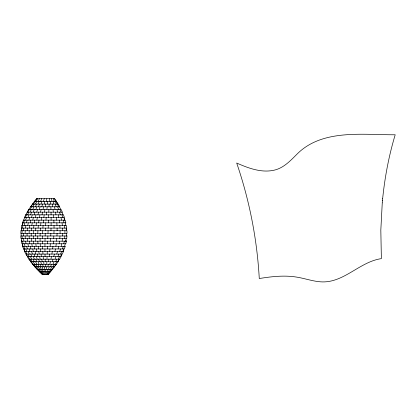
<?xml version="1.0" encoding="UTF-8"?>
<svg xmlns="http://www.w3.org/2000/svg" width="416" height="416" viewBox="0 0 416 416"><rect width="100%" height="100%" fill="white"/><g stroke="black" fill="none" stroke-linecap="round" stroke-linejoin="round"><path stroke-width="0.62" d="M31.2 235.971L31.205 233.355M60.07 233.355L60.086 230.734M44.954 246.366L44.975 243.781M51.08 225.467L51.111 222.82M35.495 235.971L35.526 233.355M42.51 238.581L42.552 235.971M45.011 241.186L45.063 238.581M40.092 235.971L40.16 233.355M50.965 230.734L51.033 228.103M53.95 233.355L54.018 230.734M66.336 235.971L66.42 233.355M45.141 235.971L45.23 233.355M62.66 235.971L62.754 233.355M46.389 274.331L46.483 271.825M46.582 269.313L46.68 266.796M46.774 264.269L46.873 261.732M46.972 259.189L47.07 256.641M47.169 254.082L47.268 251.519M47.367 248.945L47.471 246.366M47.57 243.781L47.668 241.186M47.772 238.581L47.871 235.971M47.975 233.355L48.079 230.734M48.178 228.103L48.282 225.467M48.386 222.82L48.49 220.168M48.594 217.506L48.698 214.838M48.802 212.165L48.906 209.482M49.015 206.794L49.119 204.095M49.228 201.391L49.332 198.676M29.115 233.355L29.219 230.734M33.337 233.355L33.441 230.734M50.773 235.971L50.877 233.355M56.966 235.971L57.075 233.355M37.799 233.355L37.913 230.734M42.635 233.355L42.749 230.734M25.106 233.355L25.225 230.734M45.344 230.734L45.474 228.103M22.006 233.355L22.152 230.734M50.497 241.186L50.643 238.581M53.69 238.581L53.841 235.971M40.274 230.734L40.44 228.103M45.62 225.467L45.786 222.82M35.641 230.734L35.828 228.103M42.895 228.103L43.082 225.467M50.138 246.366L50.326 243.781M59.779 238.581L59.972 235.971M45.973 220.168L46.176 217.506M31.309 230.734L31.517 228.103M64.626 238.581L64.844 235.971M49.707 251.519L49.936 248.945M382.257 202.904L380.822 230.11L381.373 258.627C359.356 261.789 343.559 283.566 320.476 281.819C312.567 281.211 305.037 278.502 297.242 277.202C284.648 275.049 271.778 276.51 259.272 278.533C257.088 239.242 249.454 200.257 236.683 163.036C248.862 168.386 262.735 173.612 276.099 169.671C284.565 167.014 290.774 160.368 296.873 154.284C322.119 128.669 362.747 135.008 395.2 134.768C388.929 155.568 384.842 177.008 382.663 198.614M27.17 230.734L27.409 228.103M38.09 228.103L38.329 225.467M46.4 214.838L46.639 212.165M53.258 243.781L53.492 241.186M56.555 241.186L56.794 238.581M43.3 222.82L43.555 220.168M40.659 225.467L40.924 222.82M46.899 209.482L47.18 206.794M49.192 256.641L49.457 254.082M23.514 230.734L23.8 228.103M33.639 228.103L33.925 225.467M47.476 204.095L47.788 201.391M43.846 217.506L44.174 214.838M48.599 261.732L48.906 259.189M62.135 241.186L62.452 238.581M52.655 248.945L52.978 246.366M21.263 230.734L21.596 228.103M29.442 228.103L29.78 225.467M36.088 225.467L36.431 222.82M21.611 229.154L21.752 228.103M47.928 266.796L48.272 264.269M41.236 220.168L41.605 217.506M38.636 222.82L39.005 220.168M65.749 241.186L66.113 238.581M65.915 241.186L66.061 240.141M55.879 246.366L56.254 243.781M59.129 243.781L59.498 241.186M44.533 212.165L44.928 209.482M25.49 228.103L25.896 225.467M47.174 271.825L47.559 269.313M31.824 225.467L32.24 222.82M51.891 254.082L52.296 251.519M45.36 206.794L45.822 204.095M42.021 214.838L42.484 212.165M34.304 222.82L34.767 220.168M22.464 228.103L22.937 225.467M63.809 243.781L64.282 241.186M36.852 220.168L37.346 217.506M39.437 217.506L39.936 214.838M27.778 225.467L28.278 222.82M50.95 259.189L51.438 256.641M54.938 251.519L55.442 248.945M46.327 201.391L46.862 198.676M61.168 246.366L61.708 243.781M43.004 209.482L43.571 206.794M30.233 222.82L30.8 220.168M58.12 248.945L58.672 246.366M24.242 225.467L24.84 222.82M49.842 264.269L50.419 261.732M32.755 220.168L33.374 217.506M40.498 212.165L41.122 209.482M35.324 217.506L35.968 214.838M37.918 214.838L38.568 212.165M44.184 204.095L44.85 201.391M53.732 256.641L54.371 254.082M64.6 246.366L65.244 243.781M22.1 225.467L22.776 222.82M26.442 222.82L27.134 220.168M48.563 269.313L49.223 266.796M22.422 224.936L22.989 222.82M41.813 206.794L42.567 204.095M28.902 220.168L29.661 217.506M56.753 254.082L57.481 251.519M62.473 248.945L63.206 246.366M59.758 251.519L60.518 248.945M47.117 274.331L47.861 271.825M31.481 217.506L32.282 214.838M39.296 209.482L40.102 206.794M52.26 261.732L53.03 259.189M23.582 222.82L24.388 220.168M34.091 214.838L34.913 212.165M36.707 212.165L37.534 209.482M43.384 201.391L44.262 198.676M25.589 220.168L26.494 217.506M40.981 204.095L41.938 201.391M50.528 266.796L51.428 264.269M55.026 259.189L55.931 256.641M62.884 251.519L63.809 248.945M27.966 217.506L28.938 214.838M63.024 251.519L63.965 248.945M38.449 206.794L39.452 204.095M30.54 214.838L31.554 212.165M35.838 209.482L36.863 206.794M33.192 212.165L34.221 209.482M23.629 220.168L24.648 217.506M57.902 256.641L58.885 254.082M60.622 254.082L61.615 251.519M48.526 271.825L49.561 269.313M25.36 217.506L26.494 214.838M52.941 264.269L54.028 261.732M40.544 201.391L41.73 198.676M27.555 214.838L28.772 212.165M37.991 204.095L39.224 201.391M35.365 206.794L36.624 204.095M30.051 212.165L31.309 209.482M32.698 209.482L33.966 206.794M55.604 261.732L56.81 259.189M60.601 256.641L61.812 254.082M60.96 256.131L61.942 254.082M58.256 259.189L59.504 256.641M50.497 269.313L51.761 266.796M25.849 214.838L27.217 212.165M27.799 212.165L29.266 209.482M37.996 201.391L39.484 198.676M35.365 204.095L36.889 201.391M52.858 266.796L54.283 264.269M30.144 209.482L31.668 206.794M32.708 206.794L34.252 204.095M49.14 271.825L47.694 274.331L48.402 273.302M57.751 261.732L59.244 259.189M55.375 264.269L56.878 261.732M57.834 261.732L59.348 259.189M28.761 209.482L34.424 201.391L56.503 201.391L54.673 198.676L36.66 198.676M49.665 271.825L51.319 269.313M30.898 206.794L32.698 204.095M35.937 201.391L37.762 198.676M33.348 204.095L35.178 201.391M51.974 269.313L53.737 266.796M54.335 266.796L56.113 264.269M54.376 266.796L56.176 264.269M32.854 204.095L33.556 203.195M34.663 201.391L36.79 198.676L34.512 201.391M48.064 274.331L50.081 271.825M47.96 274.331L49.993 271.825M50.352 271.825L52.416 269.313M50.341 271.825L52.432 269.313M32.365 204.095L58.188 204.095L59.727 206.794L30.456 206.794M39.546 271.825L50.45 271.825L48.168 274.331L42.167 274.331L37.102 269.313M40.513 272.246L42.624 274.331M42.208 274.331L37.253 269.313M37.794 269.313L39.988 271.825M40.373 271.825L42.531 274.331M35.188 266.796L37.362 269.313M32.843 264.269L34.96 266.796M32.739 264.269L34.835 266.796M36.488 266.796L38.36 269.313M33.878 264.269L35.755 266.796M39.021 269.313L40.841 271.825M31.34 261.732L33.181 264.269M41.366 271.825L43.108 274.331M29.146 259.189L30.909 261.732M29.063 259.189L30.815 261.732M33.171 261.732L34.757 264.269M35.766 264.269L37.331 266.796M30.576 259.189L32.146 261.732M56.28 201.391L57.928 204.095M38.23 266.796L39.738 269.313M56.378 201.391L57.99 204.095M28.153 256.641L29.661 259.189M54.35 198.676L55.936 201.391M40.492 269.313L41.928 271.825M26.151 254.082L27.56 256.641M26.083 254.082L27.487 256.641M42.52 271.825L43.852 274.331M33.025 259.189L34.33 261.732M30.425 256.641L31.725 259.189M35.558 261.732L36.837 264.269M59.462 206.794L60.793 209.482M57.398 204.095L58.724 206.794M27.898 254.082L29.162 256.641M37.934 264.269L39.166 266.796M25.626 251.519L26.806 254.082M55.234 201.391L56.472 204.095M40.128 266.796L41.278 269.313M42.094 269.313L43.144 271.825M33.348 256.641L34.398 259.189M30.8 254.082L31.85 256.641M24.071 249.46L24.918 251.519M23.8 248.945L24.856 251.519M35.792 259.189L36.811 261.732M59.925 209.482L60.996 212.165M28.246 251.519L29.266 254.082M61.984 212.165L63.029 214.838M53.243 198.676L54.309 201.391M38.095 261.732L39.068 264.269M57.595 206.794L58.609 209.482M25.839 248.945L26.79 251.519M43.784 271.825L44.699 274.331M40.227 264.269L41.122 266.796M23.764 246.366L24.612 248.945M55.281 204.095L56.16 206.794M34.05 254.082L34.871 256.641M31.6 251.519L32.417 254.082M42.156 266.796L42.936 269.313M36.421 256.641L37.211 259.189M29.094 248.945L29.884 251.519M61.937 214.838L62.754 217.506M64.324 218.572L64.797 220.168M59.514 212.165L60.31 214.838M38.672 259.189L39.411 261.732M63.939 217.506L64.704 220.168M26.64 246.366L27.368 248.945M22.209 243.781L22.916 246.366M22.277 243.781L22.984 246.366M56.956 209.482L57.663 212.165M40.778 261.732L41.434 264.269M53.201 201.391L53.888 204.095M43.81 269.313L44.444 271.825M24.398 243.781L25.043 246.366M35.105 251.519L35.719 254.082M32.724 248.945L33.337 251.519M37.424 254.082L38.012 256.641M30.311 246.366L30.898 248.945M60.991 217.506L61.563 220.168M42.687 264.269L43.222 266.796M63.435 220.168L63.991 222.82M39.66 256.641L40.186 259.189M54.506 206.794L55.063 209.482M27.898 243.781L28.434 246.366M22.563 241.186L23.083 243.781M58.276 214.838L58.802 217.506M65.333 222.82L65.816 225.467M45.115 271.825L45.562 274.331M25.6 241.186L26.047 243.781M41.761 259.189L42.198 261.732M36.488 248.945L36.92 251.519M34.148 246.366L34.58 248.945M51.516 198.676L51.958 201.391M55.546 212.165L55.973 214.838M31.808 243.781L32.214 246.366M38.797 251.519L39.198 254.082M44.33 266.796L44.704 269.313M21.31 238.581L21.674 241.186M29.489 241.186L29.843 243.781M21.611 240.141L21.752 241.186M62.02 222.82L62.374 225.467M52.354 204.095L52.712 206.794M41.038 254.082L41.376 256.641M59.238 220.168L59.582 222.82M23.582 238.581L23.915 241.186M43.68 261.732L43.987 264.269M64.423 225.467L64.719 228.103M56.326 217.506L56.618 220.168M35.859 243.781L36.135 246.366M38.189 246.366L38.464 248.945M27.222 238.581L27.498 241.186M53.024 209.482L53.3 212.165M33.556 241.186L33.805 243.781M43.176 256.641L43.41 259.189M40.518 248.945L40.758 251.519M66.336 228.628L66.42 229.679M31.299 238.581L31.502 241.186M66.16 228.103L66.357 230.734M22.027 235.971L22.214 238.581M53.529 214.838L53.716 217.506M45.63 269.313L45.796 271.825M42.812 251.519L42.973 254.082M59.842 225.467L60.008 228.103M25.126 235.971L25.293 238.581M56.841 222.82L56.997 225.467M37.84 241.186L37.986 243.781M40.201 243.781L40.336 246.366M45.349 264.269L45.479 266.796M62.608 228.103L62.738 230.734M50.622 201.391L50.752 204.095M29.125 235.971L29.25 238.581M35.542 238.581L35.662 241.186M53.862 220.168L53.96 222.82M42.583 246.366L42.676 248.945M45.146 259.189L45.24 261.732M50.861 206.794L50.955 209.482M33.322 235.971L33.394 238.581M45.011 254.082L45.068 256.641M51.022 212.165L51.074 214.838M64.891 230.734L64.932 233.355M40.082 238.581L40.113 241.186M57.091 228.103L57.117 230.734M42.5 241.186L42.52 243.781M23.379 233.355L23.405 235.971M44.954 248.945L44.975 251.519M54.023 225.467L54.038 228.103M37.747 235.971L37.762 238.581M27.061 233.355L27.076 235.971M21.107 233.355L21.122 235.971M51.106 217.506L51.121 220.168M382.231 202.816A14.534 0.525 -85.1 0 1 382.476 200.179M382.481 200.387A13.962 0.426 -85 0 1 382.663 198.557M20.972 230.734L20.805 233.355L67.028 233.355L66.96 230.734L20.972 230.734M66.95 235.971L66.726 238.581L20.998 238.581L20.81 235.971L66.95 235.971M21.84 225.467L21.32 228.103L66.742 228.103L66.378 225.467L21.84 225.467M66.357 241.186L65.842 243.781L21.902 243.781L21.362 241.186L66.357 241.186M65.177 246.366L64.366 248.945L23.514 248.945L22.62 246.366L65.177 246.366M23.421 220.168L22.542 222.82L65.868 222.82L65.213 220.168L23.421 220.168M63.409 251.519L62.301 254.082L25.834 254.082L24.586 251.519L63.409 251.519M25.704 214.838L24.471 217.506L64.407 217.506L63.456 214.838L25.704 214.838M61.048 256.641L59.649 259.189L28.865 259.189L27.258 256.641L61.048 256.641M28.699 209.482L27.113 212.165L62.358 212.165L61.116 209.482L28.699 209.482M58.105 261.732L56.41 264.269L32.604 264.269L30.644 261.732L58.105 261.732M54.569 266.796L52.582 269.313L37.055 269.313L34.741 266.796L54.569 266.796"/></g></svg>
